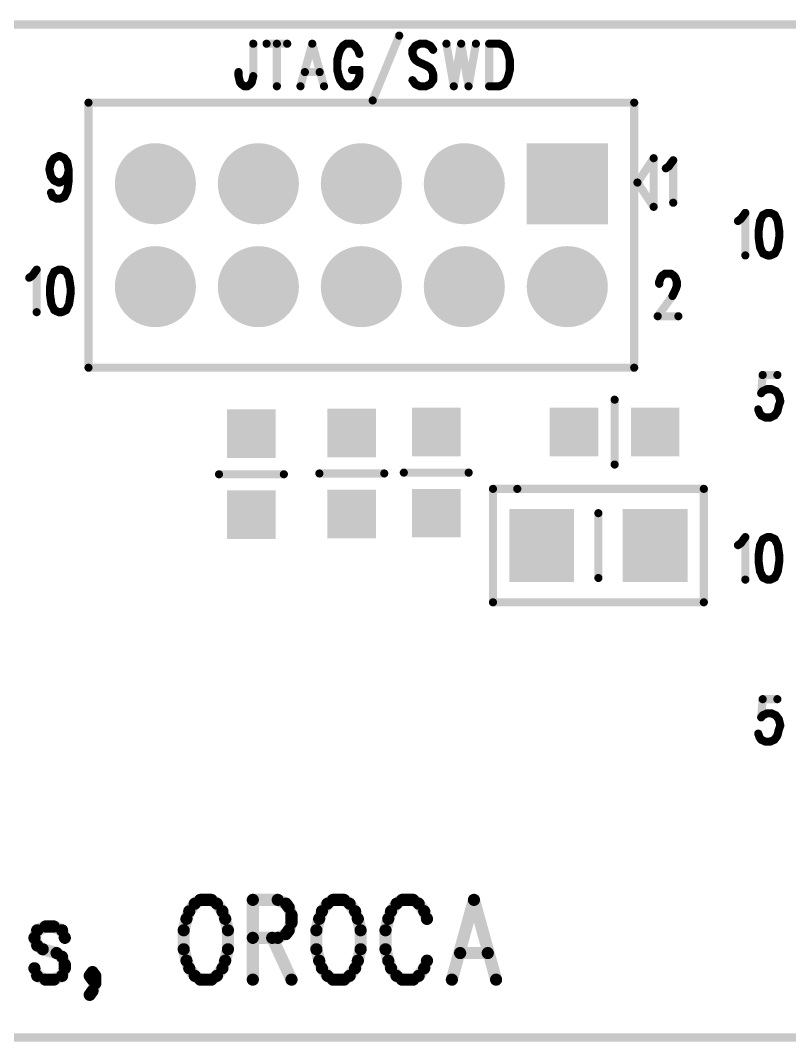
# Model space of a CAD drawing. Extents: x 97 to 206, y 100 to 175.
# Drawn here: x 176.3 to 185.79, y 162.45 to 175.05 of the extents above; entities that cross this region are included whole.
import ezdxf

# ---------------------------------------------------------------- set-up
doc = ezdxf.new("R2010")
doc.units = 0
doc.layers.get('0').update_dxf_attribs({"linetype": 'CONTINUOUS'})
doc.layers.add('MASK-TOP_PHO', color=10, linetype='CONTINUOUS')
doc.layers.add('SILK-TOP_PHO', color=9, linetype='CONTINUOUS')

# ---------------------------------------------------------------- blocks, each defined once
blk = doc.blocks.new('ROUND_1')
at = {"const_width": 0.050038}
blk.add_lwpolyline([(-0.025018, 0, 1), (0.025018, 0, 1)], format="xyb", close=True, dxfattribs=at)
blk = doc.blocks.new('ROUND_61')
at = {"const_width": 0.075056}
blk.add_lwpolyline([(-0.037528, 0, 1), (0.037528, 0, 1)], format="xyb", close=True, dxfattribs=at)
blk = doc.blocks.new('ROUND_31')
at = {"const_width": 0.5}
blk.add_lwpolyline([(-0.25, 0, 1), (0.25, 0, 1)], format="xyb", close=True, dxfattribs=at)
blk = doc.blocks.new('SQUARE_33')
blk.add_solid([(0.499998, 0.499998), (0.499998, -0.499998), (-0.499998, 0.499998), (-0.499998, -0.499998)])
blk = doc.blocks.new('SQUARE_191')
blk.add_solid([(0.299974, 0.299974), (0.299974, -0.299974), (-0.299974, 0.299974), (-0.299974, -0.299974)])
blk = doc.blocks.new('SQUARE_188')
blk.add_solid([(0.40005, 0.40005), (0.40005, -0.40005), (-0.40005, 0.40005), (-0.40005, -0.40005)])

msp = doc.modelspace()

# ---------------------------------------------------------------- linework, layer by layer
at = {"layer": 'MASK-TOP_PHO'}
for points, const_width in [([(102.00005, 174.999904), (203.000102, 174.999904)], 0.100076), ([(182.729124, 168.619932), (182.729124, 168.52011)], 0.8001), ([(184.128918, 168.619932), (184.128918, 168.52011)], 0.8001)]:
    msp.add_lwpolyline(points, dxfattribs=dict(at, const_width=const_width))
at = {"layer": 'SILK-TOP_PHO'}
for points, const_width in [([(102.00005, 174.999904), (203.000102, 174.999904)], 0.100076), ([(180.972714, 174.86249), (180.645562, 174.06239)], 0.100076), ([(179.172616, 174.762414), (179.172616, 174.362618)], 0.100076), ([(179.336446, 174.762414), (179.590954, 174.762414)], 0.100076), ([(179.4637, 174.762414), (179.4637, 174.237396)], 0.100076), ([(179.900072, 174.762414), (179.75453, 174.237396)], 0.100076), ([(179.900072, 174.762414), (180.04536, 174.237396)], 0.100076), ([(180.281834, 174.737522), (180.245512, 174.687484)], 0.100076), ([(180.318156, 174.762414), (180.281834, 174.737522)], 0.100076), ([(180.3908, 174.762414), (180.318156, 174.762414)], 0.100076), ([(180.427376, 174.737522), (180.3908, 174.762414)], 0.100076), ([(180.463698, 174.687484), (180.427376, 174.737522)], 0.100076), ([(181.172612, 174.737522), (181.13629, 174.687484)], 0.100076), ([(181.227222, 174.762414), (181.172612, 174.737522)], 0.100076), ([(181.30012, 174.762414), (181.227222, 174.762414)], 0.100076), ([(181.354476, 174.737522), (181.30012, 174.762414)], 0.100076), ([(181.390798, 174.687484), (181.354476, 174.737522)], 0.100076), ([(181.554628, 174.762414), (181.64556, 174.237396)], 0.100076), ([(181.736238, 174.762414), (181.64556, 174.237396)], 0.100076), ([(181.736238, 174.762414), (181.82717, 174.237396)], 0.100076), ([(181.918102, 174.762414), (181.82717, 174.237396)], 0.100076), ([(182.081932, 174.762414), (182.081932, 174.237396)], 0.100076), ([(182.081932, 174.762414), (182.209186, 174.762414)], 0.100076), ([(182.209186, 174.762414), (182.263542, 174.737522)], 0.100076), ([(182.263542, 174.737522), (182.300118, 174.687484)], 0.100076), ([(180.227224, 174.637446), (180.20919, 174.562516)], 0.100076), ([(180.245512, 174.687484), (180.227224, 174.637446)], 0.100076), ([(180.481732, 174.637446), (180.463698, 174.687484)], 0.100076), ([(181.13629, 174.687484), (181.13629, 174.637446)], 0.100076), ([(181.13629, 174.637446), (181.154578, 174.587408)], 0.100076), ([(181.154578, 174.587408), (181.172612, 174.562516)], 0.100076), ([(182.300118, 174.687484), (182.318152, 174.637446)], 0.100076), ([(182.318152, 174.637446), (182.33644, 174.562516)], 0.100076), ([(180.20919, 174.562516), (180.20919, 174.437548)], 0.100076), ([(181.172612, 174.562516), (181.209188, 174.537624)], 0.100076), ([(181.209188, 174.537624), (181.318154, 174.487586)], 0.100076), ([(181.318154, 174.487586), (181.354476, 174.46244)], 0.100076), ([(181.354476, 174.46244), (181.372764, 174.437548)], 0.100076), ([(182.33644, 174.562516), (182.33644, 174.437548)], 0.100076), ([(178.991006, 174.362618), (178.991006, 174.412402)], 0.100076), ([(179.00904, 174.287434), (178.991006, 174.362618)], 0.100076), ([(179.172616, 174.362618), (179.154582, 174.287434)], 0.100076), ([(179.80914, 174.412402), (179.991004, 174.412402)], 0.100076), ([(180.20919, 174.437548), (180.227224, 174.362618)], 0.100076), ([(180.227224, 174.362618), (180.245512, 174.31258)], 0.100076), ([(180.3908, 174.437548), (180.481732, 174.437548)], 0.100076), ([(180.463698, 174.31258), (180.481732, 174.362618)], 0.100076), ([(180.481732, 174.362618), (180.481732, 174.437548)], 0.100076), ([(181.372764, 174.437548), (181.390798, 174.38751)], 0.100076), ([(181.390798, 174.38751), (181.390798, 174.31258)], 0.100076), ([(182.318152, 174.362618), (182.300118, 174.31258)], 0.100076), ([(182.33644, 174.437548), (182.318152, 174.362618)], 0.100076), ([(179.027328, 174.262542), (179.00904, 174.287434)], 0.100076), ([(179.06365, 174.237396), (179.027328, 174.262542)], 0.100076), ([(179.099972, 174.237396), (179.06365, 174.237396)], 0.100076), ([(179.136294, 174.262542), (179.099972, 174.237396)], 0.100076), ([(179.154582, 174.287434), (179.136294, 174.262542)], 0.100076), ([(180.245512, 174.31258), (180.281834, 174.262542)], 0.100076), ([(180.281834, 174.262542), (180.318156, 174.237396)], 0.100076), ([(180.318156, 174.237396), (180.3908, 174.237396)], 0.100076), ([(180.3908, 174.237396), (180.427376, 174.262542)], 0.100076), ([(180.427376, 174.262542), (180.463698, 174.31258)], 0.100076), ([(181.172612, 174.262542), (181.13629, 174.31258)], 0.100076), ([(181.227222, 174.237396), (181.172612, 174.262542)], 0.100076), ([(181.30012, 174.237396), (181.227222, 174.237396)], 0.100076), ([(181.354476, 174.262542), (181.30012, 174.237396)], 0.100076), ([(181.390798, 174.31258), (181.354476, 174.262542)], 0.100076), ([(182.209186, 174.237396), (182.081932, 174.237396)], 0.100076), ([(182.263542, 174.262542), (182.209186, 174.237396)], 0.100076), ([(182.300118, 174.31258), (182.263542, 174.262542)], 0.100076), ([(177.140362, 170.764962), (177.140362, 174.034958)], 0.100076), ([(177.140362, 174.034958), (183.870346, 174.034958)], 0.100076), ([(183.870346, 174.034958), (183.870346, 170.764962)], 0.100076), ([(176.67859, 173.299882), (176.714912, 173.34992)], 0.100076), ([(176.714912, 173.34992), (176.769522, 173.375066)], 0.100076), ([(176.769522, 173.375066), (176.787556, 173.375066)], 0.100076), ([(176.787556, 173.375066), (176.842166, 173.34992)], 0.100076), ([(176.842166, 173.34992), (176.878488, 173.299882)], 0.100076), ([(184.110376, 173.34992), (183.910478, 173.049946)], 0.100076), ([(184.110376, 172.749972), (184.110376, 173.34992)], 0.100076), ([(184.296812, 173.250098), (184.351422, 173.325028)], 0.100076), ([(184.351422, 173.325028), (184.351422, 172.80001)], 0.100076), ([(176.660302, 173.224952), (176.67859, 173.299882)], 0.100076), ([(176.660302, 173.20006), (176.660302, 173.224952)], 0.100076), ([(176.67859, 173.124876), (176.660302, 173.20006)], 0.100076), ([(176.878488, 173.299882), (176.896776, 173.20006)], 0.100076), ([(176.896776, 173.20006), (176.878488, 173.124876)], 0.100076), ([(176.896776, 173.20006), (176.896776, 173.075092)], 0.100076), ([(184.26049, 173.224952), (184.296812, 173.250098)], 0.100076), ([(176.714912, 173.075092), (176.67859, 173.124876)], 0.100076), ([(176.769522, 173.049946), (176.714912, 173.075092)], 0.100076), ([(176.842166, 173.075092), (176.787556, 173.049946)], 0.100076), ([(176.878488, 173.124876), (176.842166, 173.075092)], 0.100076), ([(176.896776, 173.075092), (176.878488, 172.950124)], 0.100076), ([(176.787556, 173.049946), (176.769522, 173.049946)], 0.100076), ([(176.878488, 172.950124), (176.842166, 172.87494)], 0.100076), ([(183.910478, 173.049946), (184.110376, 172.749972)], 0.100076), ([(176.696878, 172.87494), (176.67859, 172.924978)], 0.100076), ([(176.751234, 172.850048), (176.696878, 172.87494)], 0.100076), ([(176.787556, 172.850048), (176.751234, 172.850048)], 0.100076), ([(176.842166, 172.87494), (176.787556, 172.850048)], 0.100076), ([(185.149998, 172.574966), (185.18632, 172.600112)], 0.100076), ([(185.18632, 172.600112), (185.24093, 172.675042)], 0.100076), ([(185.24093, 172.675042), (185.24093, 172.150024)], 0.100076), ([(185.422794, 172.574966), (185.404506, 172.449998)], 0.100076), ([(185.459116, 172.649896), (185.422794, 172.574966)], 0.100076), ([(185.513726, 172.675042), (185.459116, 172.649896)], 0.100076), ([(185.550048, 172.675042), (185.513726, 172.675042)], 0.100076), ([(185.604658, 172.649896), (185.550048, 172.675042)], 0.100076), ([(185.64098, 172.574966), (185.604658, 172.649896)], 0.100076), ([(185.659014, 172.449998), (185.64098, 172.574966)], 0.100076), ([(185.404506, 172.449998), (185.404506, 172.375068)], 0.100076), ([(185.659014, 172.375068), (185.659014, 172.449998)], 0.100076), ([(185.404506, 172.375068), (185.422794, 172.2501)], 0.100076), ([(185.64098, 172.2501), (185.659014, 172.375068)], 0.100076), ([(185.422794, 172.2501), (185.459116, 172.174916)], 0.100076), ([(185.604658, 172.174916), (185.64098, 172.2501)], 0.100076), ([(185.459116, 172.174916), (185.513726, 172.150024)], 0.100076), ([(185.513726, 172.150024), (185.550048, 172.150024)], 0.100076), ([(185.550048, 172.150024), (185.604658, 172.174916)], 0.100076), ([(176.446688, 171.900088), (176.501298, 171.975018)], 0.100076), ([(176.501298, 171.975018), (176.501298, 171.45)], 0.100076), ([(176.719484, 171.949872), (176.683162, 171.874942)], 0.100076), ([(176.774094, 171.975018), (176.719484, 171.949872)], 0.100076), ([(176.810416, 171.975018), (176.774094, 171.975018)], 0.100076), ([(176.865026, 171.949872), (176.810416, 171.975018)], 0.100076), ([(176.901348, 171.874942), (176.865026, 171.949872)], 0.100076), ([(176.410366, 171.874942), (176.446688, 171.900088)], 0.100076), ([(176.683162, 171.874942), (176.664874, 171.749974)], 0.100076), ([(176.919382, 171.749974), (176.901348, 171.874942)], 0.100076), ([(184.178702, 171.824904), (184.196736, 171.874942)], 0.100076), ([(184.178702, 171.800012), (184.178702, 171.824904)], 0.100076), ([(184.196736, 171.874942), (184.215024, 171.900088)], 0.100076), ([(184.215024, 171.900088), (184.251346, 171.92498)], 0.100076), ([(184.251346, 171.92498), (184.32399, 171.92498)], 0.100076), ([(184.32399, 171.92498), (184.360312, 171.900088)], 0.100076), ([(184.360312, 171.900088), (184.3786, 171.874942)], 0.100076), ([(184.3786, 171.874942), (184.396634, 171.824904)], 0.100076), ([(184.396634, 171.824904), (184.396634, 171.77512)], 0.100076), ([(176.664874, 171.749974), (176.664874, 171.675044)], 0.100076), ([(176.919382, 171.675044), (176.919382, 171.749974)], 0.100076), ([(184.3786, 171.725082), (184.342278, 171.649898)], 0.100076), ([(184.396634, 171.77512), (184.3786, 171.725082)], 0.100076), ([(176.664874, 171.675044), (176.683162, 171.550076)], 0.100076), ([(176.901348, 171.550076), (176.919382, 171.675044)], 0.100076), ([(184.342278, 171.649898), (184.160414, 171.399962)], 0.100076), ([(176.683162, 171.550076), (176.719484, 171.474892)], 0.100076), ([(176.719484, 171.474892), (176.774094, 171.45)], 0.100076), ([(176.774094, 171.45), (176.810416, 171.45)], 0.100076), ([(176.810416, 171.45), (176.865026, 171.474892)], 0.100076), ([(176.865026, 171.474892), (176.901348, 171.550076)], 0.100076), ([(184.160414, 171.399962), (184.414922, 171.399962)], 0.100076), ([(183.870346, 170.764962), (177.140362, 170.764962)], 0.100076), ([(185.454544, 170.675046), (185.436256, 170.450002)], 0.100076), ([(185.636408, 170.675046), (185.454544, 170.675046)], 0.100076), ([(185.436256, 170.450002), (185.454544, 170.474894)], 0.100076), ([(185.454544, 170.474894), (185.509154, 170.50004)], 0.100076), ([(185.509154, 170.50004), (185.56351, 170.50004)], 0.100076), ([(185.56351, 170.50004), (185.61812, 170.474894)], 0.100076), ([(185.61812, 170.474894), (185.654442, 170.42511)], 0.100076), ([(183.629046, 169.569892), (183.629046, 170.369992)], 0.100076), ([(185.654442, 170.42511), (185.67273, 170.349926)], 0.100076), ([(185.67273, 170.349926), (185.654442, 170.299888)], 0.100076), ([(185.418222, 170.200066), (185.399934, 170.250104)], 0.100076), ([(185.436256, 170.17492), (185.418222, 170.200066)], 0.100076), ([(185.636408, 170.224958), (185.600086, 170.17492)], 0.100076), ([(185.654442, 170.299888), (185.636408, 170.224958)], 0.100076), ([(185.490866, 170.150028), (185.436256, 170.17492)], 0.100076), ([(185.545476, 170.150028), (185.490866, 170.150028)], 0.100076), ([(185.600086, 170.17492), (185.545476, 170.150028)], 0.100076), ([(178.74996, 169.450004), (179.55006, 169.450004)], 0.100076), ([(179.987702, 169.45991), (180.787802, 169.45991)], 0.100076), ([(181.828948, 169.47007), (181.029102, 169.47007)], 0.100076), ([(182.128922, 169.269918), (182.428896, 169.269918)], 0.100076), ([(182.128922, 167.870124), (182.128922, 169.269918)], 0.100076), ([(182.428896, 169.269918), (184.72912, 169.269918)], 0.100076), ([(184.72912, 169.269918), (184.72912, 167.870124)], 0.100076), ([(183.428894, 168.969944), (183.428894, 168.170098)], 0.100076), ([(185.18632, 168.60012), (185.24093, 168.67505)], 0.100076), ([(185.24093, 168.67505), (185.24093, 168.150032)], 0.100076), ([(185.513726, 168.67505), (185.459116, 168.649904)], 0.100076), ([(185.550048, 168.67505), (185.513726, 168.67505)], 0.100076), ([(185.604658, 168.649904), (185.550048, 168.67505)], 0.100076), ([(185.149998, 168.574974), (185.18632, 168.60012)], 0.100076), ([(185.422794, 168.574974), (185.404506, 168.450006)], 0.100076), ([(185.459116, 168.649904), (185.422794, 168.574974)], 0.100076), ([(185.64098, 168.574974), (185.604658, 168.649904)], 0.100076), ([(185.659014, 168.450006), (185.64098, 168.574974)], 0.100076), ([(185.404506, 168.450006), (185.404506, 168.375076)], 0.100076), ([(185.659014, 168.375076), (185.659014, 168.450006)], 0.100076), ([(185.404506, 168.375076), (185.422794, 168.250108)], 0.100076), ([(185.64098, 168.250108), (185.659014, 168.375076)], 0.100076), ([(185.422794, 168.250108), (185.459116, 168.174924)], 0.100076), ([(185.459116, 168.174924), (185.513726, 168.150032)], 0.100076), ([(185.550048, 168.150032), (185.604658, 168.174924)], 0.100076), ([(185.604658, 168.174924), (185.64098, 168.250108)], 0.100076), ([(185.513726, 168.150032), (185.550048, 168.150032)], 0.100076), ([(184.72912, 167.870124), (182.128922, 167.870124)], 0.100076), ([(185.454544, 166.675054), (185.436256, 166.45001)], 0.100076), ([(185.636408, 166.675054), (185.454544, 166.675054)], 0.100076), ([(185.436256, 166.45001), (185.454544, 166.474902)], 0.100076), ([(185.454544, 166.474902), (185.509154, 166.500048)], 0.100076), ([(185.509154, 166.500048), (185.56351, 166.500048)], 0.100076), ([(185.56351, 166.500048), (185.61812, 166.474902)], 0.100076), ([(185.61812, 166.474902), (185.654442, 166.425118)], 0.100076), ([(185.654442, 166.425118), (185.67273, 166.349934)], 0.100076), ([(185.654442, 166.299896), (185.636408, 166.224966)], 0.100076), ([(185.67273, 166.349934), (185.654442, 166.299896)], 0.100076), ([(185.418222, 166.200074), (185.399934, 166.250112)], 0.100076), ([(185.436256, 166.174928), (185.418222, 166.200074)], 0.100076), ([(185.490866, 166.150036), (185.436256, 166.174928)], 0.100076), ([(185.545476, 166.150036), (185.490866, 166.150036)], 0.100076), ([(185.600086, 166.174928), (185.545476, 166.150036)], 0.100076), ([(185.636408, 166.224966), (185.600086, 166.174928)], 0.100076), ([(178.451256, 164.151564), (178.38293, 164.057838)], 0.150114), ([(178.519328, 164.198554), (178.451256, 164.151564)], 0.150114), ([(178.655726, 164.198554), (178.519328, 164.198554)], 0.150114), ([(178.723798, 164.151564), (178.655726, 164.198554)], 0.150114), ([(178.792124, 164.057838), (178.723798, 164.151564)], 0.150114), ([(179.167028, 164.198554), (179.167028, 163.21405)], 0.150114), ([(179.167028, 164.198554), (179.47386, 164.198554)], 0.150114), ([(179.47386, 164.198554), (179.576222, 164.151564)], 0.150114), ([(179.576222, 164.151564), (179.610258, 164.104574)], 0.150114), ([(179.610258, 164.104574), (179.644294, 164.010848)], 0.150114), ([(180.087524, 164.151564), (180.019198, 164.057838)], 0.150114), ([(180.155596, 164.198554), (180.087524, 164.151564)], 0.150114), ([(180.291994, 164.198554), (180.155596, 164.198554)], 0.150114), ([(180.36032, 164.151564), (180.291994, 164.198554)], 0.150114), ([(180.428392, 164.057838), (180.36032, 164.151564)], 0.150114), ([(180.939694, 164.151564), (180.871622, 164.057838)], 0.150114), ([(181.00802, 164.198554), (180.939694, 164.151564)], 0.150114), ([(181.144418, 164.198554), (181.00802, 164.198554)], 0.150114), ([(181.21249, 164.151564), (181.144418, 164.198554)], 0.150114), ([(181.280562, 164.057838), (181.21249, 164.151564)], 0.150114), ([(181.894226, 164.198554), (181.621684, 163.21405)], 0.150114), ([(181.894226, 164.198554), (182.167022, 163.21405)], 0.150114), ([(178.38293, 164.057838), (178.348894, 163.964112)], 0.150114), ([(178.82616, 163.964112), (178.792124, 164.057838)], 0.150114), ([(179.644294, 164.010848), (179.644294, 163.917122)], 0.150114), ([(180.019198, 164.057838), (179.985162, 163.964112)], 0.150114), ([(180.462428, 163.964112), (180.428392, 164.057838)], 0.150114), ([(180.871622, 164.057838), (180.837586, 163.964112)], 0.150114), ([(181.314852, 163.964112), (181.280562, 164.057838)], 0.150114), ([(176.610264, 163.870386), (176.507902, 163.823396)], 0.150114), ([(176.712626, 163.870386), (176.610264, 163.870386)], 0.150114), ([(176.814734, 163.823396), (176.712626, 163.870386)], 0.150114), ([(178.348894, 163.964112), (178.314858, 163.823396)], 0.150114), ([(178.860196, 163.823396), (178.82616, 163.964112)], 0.150114), ([(179.644294, 163.917122), (179.610258, 163.823396)], 0.150114), ([(179.985162, 163.964112), (179.951126, 163.823396)], 0.150114), ([(180.496718, 163.823396), (180.462428, 163.964112)], 0.150114), ([(180.837586, 163.964112), (180.803296, 163.823396)], 0.150114), ([(176.507902, 163.823396), (176.473866, 163.72967)], 0.150114), ([(176.473866, 163.72967), (176.507902, 163.635944)], 0.150114), ([(176.84877, 163.72967), (176.814734, 163.823396)], 0.150114), ([(178.314858, 163.823396), (178.314858, 163.588954)], 0.150114), ([(178.860196, 163.588954), (178.860196, 163.823396)], 0.150114), ([(179.47386, 163.72967), (179.167028, 163.72967)], 0.150114), ([(179.405788, 163.72967), (179.644294, 163.21405)], 0.150114), ([(179.576222, 163.77666), (179.47386, 163.72967)], 0.150114), ([(179.610258, 163.823396), (179.576222, 163.77666)], 0.150114), ([(179.951126, 163.823396), (179.951126, 163.588954)], 0.150114), ([(180.496718, 163.588954), (180.496718, 163.823396)], 0.150114), ([(180.803296, 163.823396), (180.803296, 163.588954)], 0.150114), ([(176.507902, 163.635944), (176.576228, 163.588954)], 0.150114), ([(176.576228, 163.588954), (176.746662, 163.542218)], 0.150114), ([(176.746662, 163.542218), (176.814734, 163.495228)], 0.150114), ([(176.814734, 163.495228), (176.84877, 163.401502)], 0.150114), ([(178.314858, 163.588954), (178.348894, 163.448492)], 0.150114), ([(178.82616, 163.448492), (178.860196, 163.588954)], 0.150114), ([(179.951126, 163.588954), (179.985162, 163.448492)], 0.150114), ([(180.462428, 163.448492), (180.496718, 163.588954)], 0.150114), ([(180.803296, 163.588954), (180.837586, 163.448492)], 0.150114), ([(181.723792, 163.542218), (182.06466, 163.542218)], 0.150114), ([(176.507902, 163.26104), (176.473866, 163.354766)], 0.150114), ([(176.84877, 163.354766), (176.814734, 163.26104)], 0.150114), ([(176.84877, 163.401502), (176.84877, 163.354766)], 0.150114), ([(178.348894, 163.448492), (178.38293, 163.354766)], 0.150114), ([(178.38293, 163.354766), (178.451256, 163.26104)], 0.150114), ([(178.723798, 163.26104), (178.792124, 163.354766)], 0.150114), ([(178.792124, 163.354766), (178.82616, 163.448492)], 0.150114), ([(179.985162, 163.448492), (180.019198, 163.354766)], 0.150114), ([(180.019198, 163.354766), (180.087524, 163.26104)], 0.150114), ([(180.36032, 163.26104), (180.428392, 163.354766)], 0.150114), ([(180.428392, 163.354766), (180.462428, 163.448492)], 0.150114), ([(180.837586, 163.448492), (180.871622, 163.354766)], 0.150114), ([(180.871622, 163.354766), (180.939694, 163.26104)], 0.150114), ([(181.21249, 163.26104), (181.280562, 163.354766)], 0.150114), ([(181.280562, 163.354766), (181.314852, 163.448492)], 0.150114), ([(176.610264, 163.21405), (176.507902, 163.26104)], 0.150114), ([(176.814734, 163.26104), (176.712626, 163.21405)], 0.150114), ([(177.155602, 163.26104), (177.189892, 163.307776)], 0.150114), ([(177.189892, 163.21405), (177.155602, 163.26104)], 0.150114), ([(177.189892, 163.307776), (177.223928, 163.26104)], 0.150114), ([(177.223928, 163.26104), (177.189892, 163.21405)], 0.150114), ([(177.223928, 163.26104), (177.223928, 163.167314)], 0.150114), ([(178.451256, 163.26104), (178.519328, 163.21405)], 0.150114), ([(178.655726, 163.21405), (178.723798, 163.26104)], 0.150114), ([(180.087524, 163.26104), (180.155596, 163.21405)], 0.150114), ([(180.291994, 163.21405), (180.36032, 163.26104)], 0.150114), ([(180.939694, 163.26104), (181.00802, 163.21405)], 0.150114), ([(181.144418, 163.21405), (181.21249, 163.26104)], 0.150114), ([(176.712626, 163.21405), (176.610264, 163.21405)], 0.150114), ([(177.223928, 163.167314), (177.189892, 163.073334)], 0.150114), ([(178.519328, 163.21405), (178.655726, 163.21405)], 0.150114), ([(180.155596, 163.21405), (180.291994, 163.21405)], 0.150114), ([(181.00802, 163.21405), (181.144418, 163.21405)], 0.150114), ([(177.189892, 163.073334), (177.155602, 163.026598)], 0.150114), ([(140.24991, 162.500056), (191.499998, 162.500056)], 0.100076)]:
    msp.add_lwpolyline(points, dxfattribs=dict(at, const_width=const_width))

# ---------------------------------------------------------------- block references
at = {"layer": 'MASK-TOP_PHO'}
for name, p in [('ROUND_31', (177.965354, 173.03496)), ('ROUND_31', (179.235354, 173.03496)), ('ROUND_31', (180.505354, 173.03496)), ('ROUND_31', (181.775354, 173.03496)), ('SQUARE_33', (183.045354, 173.03496)), ('ROUND_31', (177.965354, 171.76496)), ('ROUND_31', (179.235354, 171.76496)), ('ROUND_31', (180.505354, 171.76496)), ('ROUND_31', (181.775354, 171.76496)), ('ROUND_31', (183.045354, 171.76496)), ('SQUARE_191', (179.15001, 169.949876)), ('SQUARE_191', (180.387752, 169.959782)), ('SQUARE_191', (181.428898, 169.969942)), ('SQUARE_191', (183.12892, 169.969942)), ('SQUARE_191', (184.128918, 169.969942)), ('SQUARE_191', (179.15001, 168.949878)), ('SQUARE_191', (180.387752, 168.959784)), ('SQUARE_191', (181.428898, 168.969944)), ('SQUARE_188', (182.729124, 168.619932)), ('SQUARE_188', (184.128918, 168.619932)), ('SQUARE_188', (182.729124, 168.52011)), ('SQUARE_188', (184.128918, 168.52011))]:
    msp.add_blockref(name, p, dxfattribs=at)
at = {"layer": 'SILK-TOP_PHO'}
for name, p in [('ROUND_1', (180.972714, 174.86249)), ('ROUND_1', (179.172616, 174.762414)), ('ROUND_1', (179.336446, 174.762414)), ('ROUND_1', (179.4637, 174.762414)), ('ROUND_1', (179.590954, 174.762414)), ('ROUND_1', (179.900072, 174.762414)), ('ROUND_1', (179.900072, 174.762414)), ('ROUND_1', (180.281834, 174.737522)), ('ROUND_1', (180.318156, 174.762414)), ('ROUND_1', (180.3908, 174.762414)), ('ROUND_1', (180.427376, 174.737522)), ('ROUND_1', (181.172612, 174.737522)), ('ROUND_1', (181.227222, 174.762414)), ('ROUND_1', (181.30012, 174.762414)), ('ROUND_1', (181.354476, 174.737522)), ('ROUND_1', (181.554628, 174.762414)), ('ROUND_1', (181.736238, 174.762414)), ('ROUND_1', (181.736238, 174.762414)), ('ROUND_1', (181.918102, 174.762414)), ('ROUND_1', (182.081932, 174.762414)), ('ROUND_1', (182.081932, 174.762414)), ('ROUND_1', (182.209186, 174.762414)), ('ROUND_1', (182.263542, 174.737522)), ('ROUND_1', (180.227224, 174.637446)), ('ROUND_1', (180.245512, 174.687484)), ('ROUND_1', (180.463698, 174.687484)), ('ROUND_1', (180.481732, 174.637446)), ('ROUND_1', (181.13629, 174.687484)), ('ROUND_1', (181.13629, 174.637446)), ('ROUND_1', (181.154578, 174.587408)), ('ROUND_1', (181.390798, 174.687484)), ('ROUND_1', (182.300118, 174.687484)), ('ROUND_1', (182.318152, 174.637446)), ('ROUND_1', (180.20919, 174.562516)), ('ROUND_1', (181.172612, 174.562516)), ('ROUND_1', (181.209188, 174.537624)), ('ROUND_1', (181.318154, 174.487586)), ('ROUND_1', (181.354476, 174.46244)), ('ROUND_1', (182.33644, 174.562516)), ('ROUND_1', (178.991006, 174.412402)), ('ROUND_1', (178.991006, 174.362618)), ('ROUND_1', (179.172616, 174.362618)), ('ROUND_1', (179.80914, 174.412402)), ('ROUND_1', (179.991004, 174.412402)), ('ROUND_1', (180.20919, 174.437548)), ('ROUND_1', (180.227224, 174.362618)), ('ROUND_1', (180.3908, 174.437548)), ('ROUND_1', (180.481732, 174.437548)), ('ROUND_1', (180.481732, 174.437548)), ('ROUND_1', (180.481732, 174.362618)), ('ROUND_1', (181.372764, 174.437548)), ('ROUND_1', (181.390798, 174.38751)), ('ROUND_1', (182.318152, 174.362618)), ('ROUND_1', (182.33644, 174.437548)), ('ROUND_1', (179.00904, 174.287434)), ('ROUND_1', (179.027328, 174.262542)), ('ROUND_1', (179.06365, 174.237396)), ('ROUND_1', (179.099972, 174.237396)), ('ROUND_1', (179.136294, 174.262542)), ('ROUND_1', (179.154582, 174.287434)), ('ROUND_1', (179.4637, 174.237396)), ('ROUND_1', (179.75453, 174.237396)), ('ROUND_1', (180.04536, 174.237396)), ('ROUND_1', (180.245512, 174.31258)), ('ROUND_1', (180.281834, 174.262542)), ('ROUND_1', (180.318156, 174.237396)), ('ROUND_1', (180.3908, 174.237396)), ('ROUND_1', (180.427376, 174.262542)), ('ROUND_1', (180.463698, 174.31258)), ('ROUND_1', (181.13629, 174.31258)), ('ROUND_1', (181.172612, 174.262542)), ('ROUND_1', (181.227222, 174.237396)), ('ROUND_1', (181.30012, 174.237396)), ('ROUND_1', (181.354476, 174.262542)), ('ROUND_1', (181.390798, 174.31258)), ('ROUND_1', (181.64556, 174.237396)), ('ROUND_1', (181.64556, 174.237396)), ('ROUND_1', (181.82717, 174.237396)), ('ROUND_1', (181.82717, 174.237396)), ('ROUND_1', (182.081932, 174.237396)), ('ROUND_1', (182.081932, 174.237396)), ('ROUND_1', (182.209186, 174.237396)), ('ROUND_1', (182.263542, 174.262542)), ('ROUND_1', (182.300118, 174.31258)), ('ROUND_1', (177.140362, 174.034958)), ('ROUND_1', (180.645562, 174.06239)), ('ROUND_1', (183.870346, 174.034958)), ('ROUND_1', (176.714912, 173.34992)), ('ROUND_1', (176.769522, 173.375066)), ('ROUND_1', (176.787556, 173.375066)), ('ROUND_1', (176.842166, 173.34992)), ('ROUND_1', (184.110376, 173.34992)), ('ROUND_1', (184.351422, 173.325028)), ('ROUND_1', (176.660302, 173.224952)), ('ROUND_1', (176.660302, 173.20006)), ('ROUND_1', (176.67859, 173.299882)), ('ROUND_1', (176.878488, 173.299882)), ('ROUND_1', (176.896776, 173.20006)), ('ROUND_1', (176.896776, 173.20006)), ('ROUND_1', (184.26049, 173.224952)), ('ROUND_1', (184.296812, 173.250098)), ('ROUND_1', (176.67859, 173.124876)), ('ROUND_1', (176.714912, 173.075092)), ('ROUND_1', (176.842166, 173.075092)), ('ROUND_1', (176.878488, 173.124876)), ('ROUND_1', (176.896776, 173.075092)), ('ROUND_1', (176.769522, 173.049946)), ('ROUND_1', (176.787556, 173.049946)), ('ROUND_1', (176.878488, 172.950124)), ('ROUND_1', (183.910478, 173.049946)), ('ROUND_1', (183.910478, 173.049946)), ('ROUND_1', (176.67859, 172.924978)), ('ROUND_1', (176.696878, 172.87494)), ('ROUND_1', (176.751234, 172.850048)), ('ROUND_1', (176.787556, 172.850048)), ('ROUND_1', (176.842166, 172.87494)), ('ROUND_1', (184.110376, 172.749972)), ('ROUND_1', (184.351422, 172.80001)), ('ROUND_1', (185.149998, 172.574966)), ('ROUND_1', (185.18632, 172.600112)), ('ROUND_1', (185.24093, 172.675042)), ('ROUND_1', (185.422794, 172.574966)), ('ROUND_1', (185.459116, 172.649896)), ('ROUND_1', (185.513726, 172.675042)), ('ROUND_1', (185.513726, 172.675042)), ('ROUND_1', (185.550048, 172.675042)), ('ROUND_1', (185.604658, 172.649896)), ('ROUND_1', (185.64098, 172.574966)), ('ROUND_1', (185.404506, 172.449998)), ('ROUND_1', (185.659014, 172.449998)), ('ROUND_1', (185.404506, 172.375068)), ('ROUND_1', (185.659014, 172.375068)), ('ROUND_1', (185.422794, 172.2501)), ('ROUND_1', (185.64098, 172.2501)), ('ROUND_1', (185.24093, 172.150024)), ('ROUND_1', (185.459116, 172.174916)), ('ROUND_1', (185.513726, 172.150024)), ('ROUND_1', (185.550048, 172.150024)), ('ROUND_1', (185.604658, 172.174916)), ('ROUND_1', (176.501298, 171.975018)), ('ROUND_1', (176.719484, 171.949872)), ('ROUND_1', (176.719484, 171.949872)), ('ROUND_1', (176.774094, 171.975018)), ('ROUND_1', (176.774094, 171.975018)), ('ROUND_1', (176.810416, 171.975018)), ('ROUND_1', (176.865026, 171.949872)), ('ROUND_1', (176.865026, 171.949872)), ('ROUND_1', (176.410366, 171.874942)), ('ROUND_1', (176.446688, 171.900088)), ('ROUND_1', (176.683162, 171.874942)), ('ROUND_1', (176.901348, 171.874942)), ('ROUND_1', (184.178702, 171.824904)), ('ROUND_1', (184.196736, 171.874942)), ('ROUND_1', (184.215024, 171.900088)), ('ROUND_1', (184.251346, 171.92498)), ('ROUND_1', (184.32399, 171.92498)), ('ROUND_1', (184.360312, 171.900088)), ('ROUND_1', (184.3786, 171.874942)), ('ROUND_1', (184.396634, 171.824904)), ('ROUND_1', (176.664874, 171.749974)), ('ROUND_1', (176.919382, 171.749974)), ('ROUND_1', (184.178702, 171.800012)), ('ROUND_1', (184.3786, 171.725082)), ('ROUND_1', (184.396634, 171.77512)), ('ROUND_1', (176.664874, 171.675044)), ('ROUND_1', (176.919382, 171.675044)), ('ROUND_1', (184.342278, 171.649898)), ('ROUND_1', (176.501298, 171.45)), ('ROUND_1', (176.683162, 171.550076)), ('ROUND_1', (176.719484, 171.474892)), ('ROUND_1', (176.774094, 171.45)), ('ROUND_1', (176.810416, 171.45)), ('ROUND_1', (176.865026, 171.474892)), ('ROUND_1', (176.901348, 171.550076)), ('ROUND_1', (184.160414, 171.399962)), ('ROUND_1', (184.414922, 171.399962)), ('ROUND_1', (177.140362, 170.764962)), ('ROUND_1', (177.140362, 170.764962)), ('ROUND_1', (183.870346, 170.764962)), ('ROUND_1', (185.454544, 170.675046)), ('ROUND_1', (185.636408, 170.675046)), ('ROUND_1', (185.436256, 170.450002)), ('ROUND_1', (185.454544, 170.474894)), ('ROUND_1', (185.509154, 170.50004)), ('ROUND_1', (185.56351, 170.50004)), ('ROUND_1', (185.61812, 170.474894)), ('ROUND_1', (183.629046, 170.369992)), ('ROUND_1', (185.654442, 170.42511)), ('ROUND_1', (185.67273, 170.349926)), ('ROUND_1', (185.399934, 170.250104)), ('ROUND_1', (185.418222, 170.200066)), ('ROUND_1', (185.636408, 170.224958)), ('ROUND_1', (185.654442, 170.299888)), ('ROUND_1', (185.436256, 170.17492)), ('ROUND_1', (185.490866, 170.150028)), ('ROUND_1', (185.545476, 170.150028)), ('ROUND_1', (185.600086, 170.17492)), ('ROUND_1', (183.629046, 169.569892)), ('ROUND_1', (178.74996, 169.450004)), ('ROUND_1', (179.55006, 169.450004)), ('ROUND_1', (179.987702, 169.45991)), ('ROUND_1', (180.787802, 169.45991)), ('ROUND_1', (181.029102, 169.47007)), ('ROUND_1', (181.828948, 169.47007)), ('ROUND_1', (182.128922, 169.269918)), ('ROUND_1', (182.128922, 169.269918)), ('ROUND_1', (182.428896, 169.269918)), ('ROUND_1', (184.72912, 169.269918)), ('ROUND_1', (183.428894, 168.969944)), ('ROUND_1', (185.24093, 168.67505)), ('ROUND_1', (185.513726, 168.67505)), ('ROUND_1', (185.513726, 168.67505)), ('ROUND_1', (185.550048, 168.67505)), ('ROUND_1', (185.149998, 168.574974)), ('ROUND_1', (185.18632, 168.60012)), ('ROUND_1', (185.422794, 168.574974)), ('ROUND_1', (185.459116, 168.649904)), ('ROUND_1', (185.604658, 168.649904)), ('ROUND_1', (185.64098, 168.574974)), ('ROUND_1', (185.404506, 168.450006)), ('ROUND_1', (185.659014, 168.450006)), ('ROUND_1', (185.404506, 168.375076)), ('ROUND_1', (185.659014, 168.375076)), ('ROUND_1', (183.428894, 168.170098)), ('ROUND_1', (185.422794, 168.250108)), ('ROUND_1', (185.459116, 168.174924)), ('ROUND_1', (185.604658, 168.174924)), ('ROUND_1', (185.64098, 168.250108)), ('ROUND_1', (185.24093, 168.150032)), ('ROUND_1', (185.513726, 168.150032)), ('ROUND_1', (185.550048, 168.150032)), ('ROUND_1', (182.128922, 167.870124)), ('ROUND_1', (184.72912, 167.870124)), ('ROUND_1', (185.454544, 166.675054)), ('ROUND_1', (185.636408, 166.675054)), ('ROUND_1', (185.436256, 166.45001)), ('ROUND_1', (185.454544, 166.474902)), ('ROUND_1', (185.509154, 166.500048)), ('ROUND_1', (185.56351, 166.500048)), ('ROUND_1', (185.61812, 166.474902)), ('ROUND_1', (185.654442, 166.425118)), ('ROUND_1', (185.654442, 166.299896)), ('ROUND_1', (185.67273, 166.349934)), ('ROUND_1', (185.399934, 166.250112)), ('ROUND_1', (185.418222, 166.200074)), ('ROUND_1', (185.436256, 166.174928)), ('ROUND_1', (185.490866, 166.150036)), ('ROUND_1', (185.545476, 166.150036)), ('ROUND_1', (185.600086, 166.174928)), ('ROUND_1', (185.636408, 166.224966)), ('ROUND_61', (178.451256, 164.151564)), ('ROUND_61', (178.519328, 164.198554)), ('ROUND_61', (178.519328, 164.198554)), ('ROUND_61', (178.655726, 164.198554)), ('ROUND_61', (178.723798, 164.151564)), ('ROUND_61', (179.167028, 164.198554)), ('ROUND_61', (179.167028, 164.198554)), ('ROUND_61', (179.47386, 164.198554)), ('ROUND_61', (179.576222, 164.151564)), ('ROUND_61', (179.610258, 164.104574)), ('ROUND_61', (180.087524, 164.151564)), ('ROUND_61', (180.155596, 164.198554)), ('ROUND_61', (180.155596, 164.198554)), ('ROUND_61', (180.291994, 164.198554)), ('ROUND_61', (180.36032, 164.151564)), ('ROUND_61', (180.939694, 164.151564)), ('ROUND_61', (181.00802, 164.198554)), ('ROUND_61', (181.144418, 164.198554)), ('ROUND_61', (181.21249, 164.151564)), ('ROUND_61', (181.894226, 164.198554)), ('ROUND_61', (181.894226, 164.198554)), ('ROUND_61', (178.38293, 164.057838)), ('ROUND_61', (178.792124, 164.057838)), ('ROUND_61', (179.644294, 164.010848)), ('ROUND_61', (180.019198, 164.057838)), ('ROUND_61', (180.428392, 164.057838)), ('ROUND_61', (180.871622, 164.057838)), ('ROUND_61', (181.280562, 164.057838)), ('ROUND_61', (176.610264, 163.870386)), ('ROUND_61', (176.712626, 163.870386)), ('ROUND_61', (178.348894, 163.964112)), ('ROUND_61', (178.82616, 163.964112)), ('ROUND_61', (179.644294, 163.917122)), ('ROUND_61', (179.985162, 163.964112)), ('ROUND_61', (180.462428, 163.964112)), ('ROUND_61', (180.837586, 163.964112)), ('ROUND_61', (181.314852, 163.964112)), ('ROUND_61', (176.473866, 163.72967)), ('ROUND_61', (176.507902, 163.823396)), ('ROUND_61', (176.814734, 163.823396)), ('ROUND_61', (176.84877, 163.72967)), ('ROUND_61', (178.314858, 163.823396)), ('ROUND_61', (178.860196, 163.823396)), ('ROUND_61', (179.167028, 163.72967)), ('ROUND_61', (179.405788, 163.72967)), ('ROUND_61', (179.47386, 163.72967)), ('ROUND_61', (179.576222, 163.77666)), ('ROUND_61', (179.610258, 163.823396)), ('ROUND_61', (179.951126, 163.823396)), ('ROUND_61', (180.496718, 163.823396)), ('ROUND_61', (180.496718, 163.823396)), ('ROUND_61', (180.803296, 163.823396)), ('ROUND_61', (176.507902, 163.635944)), ('ROUND_61', (176.576228, 163.588954)), ('ROUND_61', (176.746662, 163.542218)), ('ROUND_61', (176.814734, 163.495228)), ('ROUND_61', (178.314858, 163.588954)), ('ROUND_61', (178.860196, 163.588954)), ('ROUND_61', (179.951126, 163.588954)), ('ROUND_61', (180.496718, 163.588954)), ('ROUND_61', (180.496718, 163.588954)), ('ROUND_61', (180.803296, 163.588954)), ('ROUND_61', (181.723792, 163.542218)), ('ROUND_61', (182.06466, 163.542218)), ('ROUND_61', (176.473866, 163.354766)), ('ROUND_61', (176.84877, 163.401502)), ('ROUND_61', (176.84877, 163.354766)), ('ROUND_61', (178.348894, 163.448492)), ('ROUND_61', (178.38293, 163.354766)), ('ROUND_61', (178.792124, 163.354766)), ('ROUND_61', (178.82616, 163.448492)), ('ROUND_61', (179.985162, 163.448492)), ('ROUND_61', (180.019198, 163.354766)), ('ROUND_61', (180.428392, 163.354766)), ('ROUND_61', (180.462428, 163.448492)), ('ROUND_61', (180.837586, 163.448492)), ('ROUND_61', (180.871622, 163.354766)), ('ROUND_61', (181.280562, 163.354766)), ('ROUND_61', (181.314852, 163.448492)), ('ROUND_61', (176.507902, 163.26104)), ('ROUND_61', (176.814734, 163.26104)), ('ROUND_61', (177.155602, 163.26104)), ('ROUND_61', (177.189892, 163.307776)), ('ROUND_61', (177.223928, 163.26104)), ('ROUND_61', (177.223928, 163.26104)), ('ROUND_61', (178.451256, 163.26104)), ('ROUND_61', (178.723798, 163.26104)), ('ROUND_61', (180.087524, 163.26104)), ('ROUND_61', (180.36032, 163.26104)), ('ROUND_61', (180.939694, 163.26104)), ('ROUND_61', (181.21249, 163.26104)), ('ROUND_61', (176.610264, 163.21405)), ('ROUND_61', (176.712626, 163.21405)), ('ROUND_61', (177.189892, 163.21405)), ('ROUND_61', (177.223928, 163.167314)), ('ROUND_61', (177.223928, 163.167314)), ('ROUND_61', (178.519328, 163.21405)), ('ROUND_61', (178.655726, 163.21405)), ('ROUND_61', (179.167028, 163.21405)), ('ROUND_61', (179.644294, 163.21405)), ('ROUND_61', (180.155596, 163.21405)), ('ROUND_61', (180.291994, 163.21405)), ('ROUND_61', (181.00802, 163.21405)), ('ROUND_61', (181.144418, 163.21405)), ('ROUND_61', (181.621684, 163.21405)), ('ROUND_61', (182.167022, 163.21405)), ('ROUND_61', (177.155602, 163.026598)), ('ROUND_61', (177.189892, 163.073334))]:
    msp.add_blockref(name, p, dxfattribs=at)

doc.saveas('drawing.dxf')
